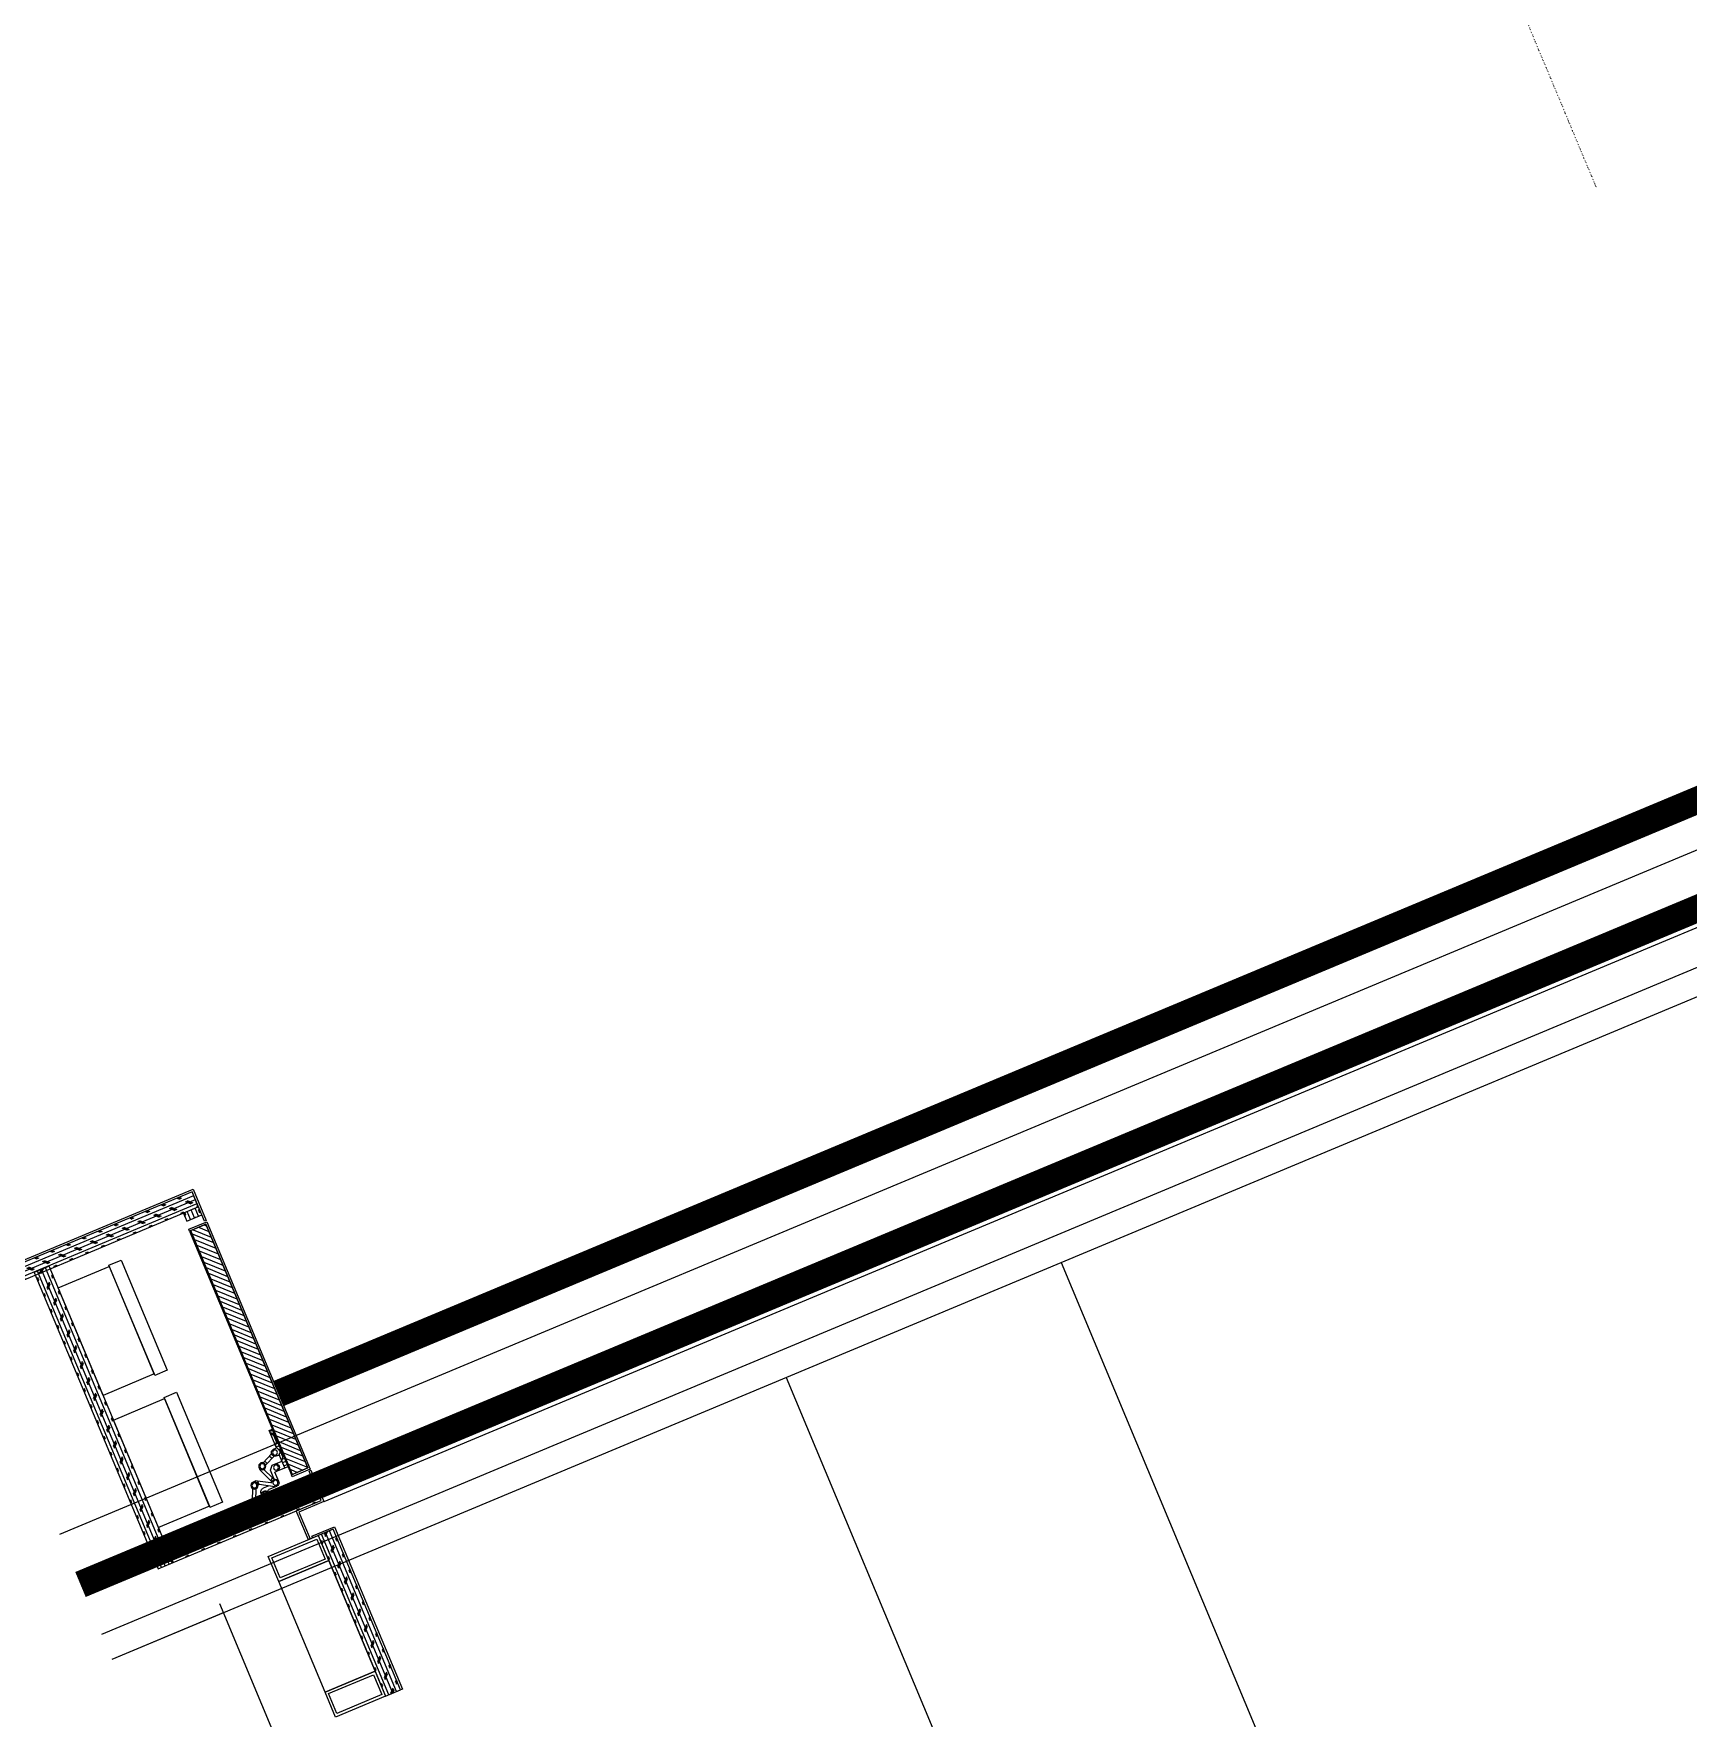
# Model space of a CAD drawing. Header units: millimetres. Extents: x 768159 to 833032, y -1374957 to -1225629.
# Drawn here: x 785820 to 787041, y -1316821 to -1315578 of the extents above; entities that cross this region are included whole.
import ezdxf
from ezdxf.xclip import XClip

# ---------------------------------------------------------------- set-up
doc = ezdxf.new("R2010")
doc.units = ezdxf.units.MM
doc.header["$LTSCALE"] = 10
doc.header["$MEASUREMENT"] = 0
doc.header["$XCLIPFRAME"] = 0
doc.linetypes.add('ACAD_ISO05W100', pattern=[33, 24, -3, 0, -3, 0, -3])
doc.linetypes.add('ACAD_ISO07W100', pattern=[3, 0, -3])
for name, color, linetype in [('AM_8', 7, 'Continuous'), ('HATCH', 8, 'Continuous'), ('I—地坪—分格', 7, 'Continuous'), ('I—平面—门', 22, 'Continuous'), ('I—平顶—分格线', 8, 'Continuous'), ('I—平顶—消防设施', 10, 'Continuous'), ('I—平顶—设备定位尺寸标注', 232, 'Continuous'), ('I—平顶—造型', 122, 'Continuous'), ('I—装饰—细线', 144, 'Continuous')]:
    doc.layers.add(name, color=color, linetype=linetype)

# ---------------------------------------------------------------- blocks, each defined once
blk = doc.blocks.new('30-1')
at = {"layer": 'I—平顶—分格线'}
for centre in [(-890, -115.6), (-860, -115.6), (-905, -145.6), (-875, -145.6), (-845, -145.6), (-815, -145.6), (-785, -145.6), (-920, -175.6), (-890, -175.6), (-860, -175.6), (-830, -175.6), (-800, -175.6), (-770, -175.6), (-740, -175.6), (-710, -175.6), (-935, -205.6), (-905, -205.6), (-875, -205.6), (-845, -205.6), (-815, -205.6), (-785, -205.6), (-755, -205.6), (-725, -205.6), (-695, -205.6), (-665, -205.6), (-635, -205.6), (-950, -235.6), (-920, -235.6), (-890, -235.6), (-860, -235.6), (-830, -235.6), (-800, -235.6), (-770, -235.6), (-740, -235.6), (-710, -235.6), (-680, -235.6), (-650, -235.6), (-620, -235.6), (-590, -235.6), (-560, -235.6), (-965, -265.6), (-935, -265.6), (-905, -265.6), (-875, -265.6), (-845, -265.6), (-815, -265.6), (-785, -265.6), (-755, -265.6), (-725, -265.6), (-695, -265.6), (-665, -265.6), (-635, -265.6), (-605, -265.6), (-575, -265.6), (-545, -265.6), (-515, -265.6), (-485, -265.6), (-980, -295.6), (-950, -295.6), (-920, -295.6), (-890, -295.6), (-860, -295.6), (-830, -295.6), (-800, -295.6), (-770, -295.6), (-740, -295.6), (-710, -295.6), (-680, -295.6), (-650, -295.6), (-620, -295.6), (-590, -295.6), (-560, -295.6), (-530, -295.6), (-500, -295.6), (-470, -295.6), (-440, -295.6), (-410, -295.6), (-995, -325.6), (-965, -325.6), (-935, -325.6), (-905, -325.6), (-875, -325.6), (-845, -325.6), (-815, -325.6), (-785, -325.6), (-755, -325.6), (-725, -325.6), (-695, -325.6), (-665, -325.6), (-635, -325.6), (-605, -325.6), (-575, -325.6), (-545, -325.6), (-515, -325.6), (-485, -325.6), (-455, -325.6), (-425, -325.6), (-395, -325.6), (-365, -325.6), (-1010, -355.6), (-980, -355.6), (-950, -355.6), (-920, -355.6), (-890, -355.6), (-860, -355.6), (-830, -355.6), (-800, -355.6), (-770, -355.6), (-740, -355.6), (-710, -355.6), (-680, -355.6), (-650, -355.6), (-620, -355.6), (-590, -355.6), (-560, -355.6), (-530, -355.6), (-500, -355.6), (-470, -355.6), (-440, -355.6), (-410, -355.6), (-380, -355.6), (-350, -355.6), (-320, -355.6), (-290, -355.6), (-1025, -385.6), (-995, -385.6), (-965, -385.6), (-935, -385.6), (-905, -385.6), (-875, -385.6), (-845, -385.6), (-815, -385.6), (-785, -385.6), (-755, -385.6), (-725, -385.6), (-695, -385.6), (-665, -385.6), (-635, -385.6), (-605, -385.6), (-575, -385.6), (-545, -385.6), (-515, -385.6), (-485, -385.6), (-455, -385.6), (-425, -385.6), (-395, -385.6), (-365, -385.6), (-335, -385.6), (-305, -385.6), (-275, -385.6), (-245, -385.6), (-215, -385.6), (-1040, -415.6), (-1010, -415.6), (-980, -415.6), (-950, -415.6), (-920, -415.6), (-890, -415.6), (-860, -415.6), (-830, -415.6), (-800, -415.6), (-770, -415.6), (-740, -415.6), (-710, -415.6), (-680, -415.6), (-650, -415.6), (-620, -415.6), (-590, -415.6), (-560, -415.6), (-530, -415.6), (-500, -415.6), (-470, -415.6), (-440, -415.6), (-410, -415.6), (-380, -415.6), (-350, -415.6), (-320, -415.6), (-290, -415.6), (-260, -415.6), (-230, -415.6), (-200, -415.6), (-170, -415.6), (-140, -415.6), (-1055, -445.6), (-1025, -445.6), (-995, -445.6), (-965, -445.6), (-935, -445.6), (-905, -445.6), (-875, -445.6), (-845, -445.6), (-815, -445.6), (-785, -445.6), (-755, -445.6), (-725, -445.6), (-695, -445.6), (-665, -445.6), (-635, -445.6), (-605, -445.6), (-575, -445.6), (-545, -445.6), (-515, -445.6), (-485, -445.6), (-455, -445.6), (-425, -445.6), (-395, -445.6), (-365, -445.6), (-335, -445.6), (-305, -445.6), (-275, -445.6), (-245, -445.6), (-215, -445.6), (-185, -445.6), (-155, -445.6), (-125, -445.6), (-95, -445.6), (-65, -445.6), (-1040, -475.6), (-1010, -475.6), (-980, -475.6), (-950, -475.6), (-920, -475.6), (-890, -475.6), (-860, -475.6), (-830, -475.6), (-800, -475.6), (-770, -475.6), (-740, -475.6), (-710, -475.6), (-680, -475.6), (-650, -475.6), (-620, -475.6), (-590, -475.6), (-560, -475.6), (-530, -475.6), (-500, -475.6), (-470, -475.6), (-440, -475.6), (-410, -475.6), (-380, -475.6), (-350, -475.6), (-320, -475.6), (-290, -475.6), (-260, -475.6), (-230, -475.6), (-200, -475.6), (-170, -475.6), (-140, -475.6), (-110, -475.6), (-80, -475.6), (-50, -475.6), (-20, -475.6), (-1055, -505.6), (-1025, -505.6), (-995, -505.6), (-965, -505.6), (-935, -505.6), (-905, -505.6), (-875, -505.6), (-845, -505.6), (-815, -505.6), (-785, -505.6), (-755, -505.6), (-725, -505.6), (-695, -505.6), (-665, -505.6), (-635, -505.6), (-605, -505.6), (-575, -505.6), (-545, -505.6), (-515, -505.6), (-485, -505.6), (-455, -505.6), (-425, -505.6), (-395, -505.6), (-365, -505.6), (-335, -505.6), (-305, -505.6), (-275, -505.6), (-245, -505.6), (-215, -505.6), (-185, -505.6), (-155, -505.6), (-125, -505.6), (-95, -505.6), (-65, -505.6), (-35, -505.6), (-1070, -535.6), (-1040, -535.6), (-1010, -535.6), (-980, -535.6), (-950, -535.6), (-920, -535.6), (-890, -535.6), (-860, -535.6), (-830, -535.6), (-800, -535.6), (-770, -535.6), (-740, -535.6), (-710, -535.6), (-680, -535.6), (-650, -535.6), (-620, -535.6), (-590, -535.6), (-560, -535.6), (-530, -535.6), (-500, -535.6), (-470, -535.6), (-440, -535.6), (-410, -535.6), (-380, -535.6), (-350, -535.6), (-320, -535.6), (-290, -535.6), (-260, -535.6), (-230, -535.6), (-200, -535.6), (-170, -535.6), (-140, -535.6), (-110, -535.6), (-80, -535.6), (-50, -535.6), (-20, -535.6), (-1085, -565.6), (-1055, -565.6), (-1025, -565.6), (-995, -565.6), (-965, -565.6), (-935, -565.6), (-905, -565.6), (-875, -565.6), (-845, -565.6), (-815, -565.6), (-785, -565.6), (-755, -565.6), (-725, -565.6), (-695, -565.6), (-665, -565.6), (-635, -565.6), (-605, -565.6), (-575, -565.6), (-545, -565.6), (-515, -565.6), (-485, -565.6), (-455, -565.6), (-425, -565.6), (-395, -565.6), (-365, -565.6), (-335, -565.6), (-305, -565.6), (-275, -565.6), (-245, -565.6), (-215, -565.6), (-185, -565.6), (-155, -565.6), (-125, -565.6), (-95, -565.6), (-65, -565.6), (-35, -565.6), (-1100, -595.6), (-1070, -595.6), (-1040, -595.6), (-1010, -595.6), (-980, -595.6), (-950, -595.6), (-920, -595.6), (-890, -595.6), (-860, -595.6), (-830, -595.6), (-800, -595.6), (-770, -595.6), (-740, -595.6), (-710, -595.6), (-680, -595.6), (-650, -595.6), (-620, -595.6), (-590, -595.6), (-560, -595.6), (-530, -595.6), (-500, -595.6), (-470, -595.6), (-440, -595.6), (-410, -595.6), (-380, -595.6), (-350, -595.6), (-320, -595.6), (-290, -595.6), (-260, -595.6), (-230, -595.6), (-200, -595.6), (-170, -595.6), (-140, -595.6), (-110, -595.6), (-80, -595.6), (-50, -595.6), (-20, -595.6), (-1115, -625.6), (-1085, -625.6), (-1055, -625.6), (-1025, -625.6), (-995, -625.6), (-965, -625.6), (-935, -625.6), (-905, -625.6), (-875, -625.6), (-845, -625.6), (-815, -625.6), (-785, -625.6), (-755, -625.6), (-725, -625.6), (-695, -625.6), (-665, -625.6), (-635, -625.6), (-605, -625.6), (-575, -625.6), (-545, -625.6), (-515, -625.6), (-485, -625.6), (-455, -625.6), (-425, -625.6), (-395, -625.6), (-365, -625.6), (-335, -625.6), (-305, -625.6), (-275, -625.6), (-245, -625.6), (-215, -625.6), (-185, -625.6), (-155, -625.6), (-125, -625.6), (-95, -625.6), (-65, -625.6), (-35, -625.6), (-1130, -655.6), (-1100, -655.6), (-1070, -655.6), (-1040, -655.6), (-1010, -655.6), (-980, -655.6), (-950, -655.6), (-920, -655.6), (-890, -655.6), (-860, -655.6), (-830, -655.6), (-800, -655.6), (-770, -655.6), (-740, -655.6), (-710, -655.6), (-680, -655.6), (-650, -655.6), (-620, -655.6), (-590, -655.6), (-560, -655.6), (-530, -655.6), (-500, -655.6), (-470, -655.6), (-440, -655.6), (-410, -655.6), (-380, -655.6), (-350, -655.6), (-320, -655.6), (-290, -655.6), (-260, -655.6), (-230, -655.6), (-200, -655.6), (-170, -655.6), (-140, -655.6), (-110, -655.6), (-80, -655.6), (-50, -655.6), (-20, -655.6), (-1145, -685.6), (-1115, -685.6), (-1085, -685.6), (-1055, -685.6), (-1025, -685.6), (-995, -685.6), (-965, -685.6), (-935, -685.6), (-905, -685.6), (-875, -685.6), (-845, -685.6), (-815, -685.6), (-785, -685.6), (-755, -685.6), (-725, -685.6), (-695, -685.6), (-665, -685.6), (-635, -685.6), (-605, -685.6), (-575, -685.6), (-545, -685.6), (-515, -685.6), (-485, -685.6), (-455, -685.6), (-425, -685.6), (-395, -685.6), (-365, -685.6), (-335, -685.6), (-305, -685.6), (-275, -685.6), (-245, -685.6), (-215, -685.6), (-185, -685.6), (-155, -685.6), (-125, -685.6), (-95, -685.6), (-65, -685.6), (-35, -685.6), (-1160, -715.6), (-1130, -715.6), (-1100, -715.6), (-1070, -715.6), (-1040, -715.6), (-1010, -715.6), (-980, -715.6), (-950, -715.6), (-920, -715.6), (-890, -715.6), (-860, -715.6), (-830, -715.6), (-800, -715.6), (-770, -715.6), (-740, -715.6), (-710, -715.6), (-680, -715.6), (-650, -715.6), (-620, -715.6), (-590, -715.6), (-560, -715.6), (-530, -715.6), (-500, -715.6), (-470, -715.6), (-440, -715.6), (-410, -715.6), (-380, -715.6), (-350, -715.6), (-320, -715.6), (-290, -715.6), (-260, -715.6), (-230, -715.6), (-200, -715.6), (-170, -715.6), (-140, -715.6), (-110, -715.6), (-80, -715.6), (-50, -715.6), (-20, -715.6), (-1175, -745.6), (-1145, -745.6), (-1115, -745.6), (-1085, -745.6), (-1055, -745.6), (-1025, -745.6), (-995, -745.6), (-965, -745.6), (-935, -745.6), (-905, -745.6), (-875, -745.6), (-845, -745.6), (-815, -745.6), (-785, -745.6), (-755, -745.6), (-725, -745.6), (-695, -745.6), (-665, -745.6), (-635, -745.6), (-605, -745.6), (-575, -745.6), (-545, -745.6), (-515, -745.6), (-485, -745.6), (-455, -745.6), (-425, -745.6), (-395, -745.6), (-365, -745.6), (-335, -745.6), (-305, -745.6), (-275, -745.6), (-245, -745.6), (-215, -745.6), (-185, -745.6), (-155, -745.6), (-125, -745.6), (-95, -745.6), (-65, -745.6), (-35, -745.6), (-1190, -775.6), (-1160, -775.6), (-1130, -775.6), (-1100, -775.6), (-1070, -775.6), (-1040, -775.6), (-1010, -775.6), (-980, -775.6), (-950, -775.6), (-920, -775.6), (-890, -775.6), (-860, -775.6), (-830, -775.6), (-800, -775.6), (-770, -775.6), (-740, -775.6), (-710, -775.6), (-680, -775.6), (-650, -775.6), (-620, -775.6), (-590, -775.6), (-560, -775.6), (-530, -775.6), (-500, -775.6), (-470, -775.6), (-440, -775.6), (-410, -775.6), (-380, -775.6), (-350, -775.6), (-320, -775.6), (-290, -775.6), (-260, -775.6), (-230, -775.6), (-200, -775.6), (-170, -775.6), (-140, -775.6), (-110, -775.6), (-80, -775.6), (-50, -775.6), (-20, -775.6), (-1205, -805.6), (-1175, -805.6), (-1145, -805.6), (-1115, -805.6), (-1085, -805.6), (-1055, -805.6), (-1025, -805.6), (-995, -805.6), (-965, -805.6), (-935, -805.6), (-905, -805.6), (-875, -805.6), (-845, -805.6), (-815, -805.6), (-785, -805.6), (-755, -805.6), (-725, -805.6), (-695, -805.6), (-665, -805.6), (-635, -805.6), (-605, -805.6), (-575, -805.6), (-545, -805.6), (-515, -805.6), (-485, -805.6), (-455, -805.6), (-425, -805.6), (-395, -805.6), (-365, -805.6), (-335, -805.6), (-305, -805.6), (-275, -805.6), (-245, -805.6), (-215, -805.6), (-185, -805.6), (-155, -805.6), (-125, -805.6), (-95, -805.6), (-65, -805.6), (-35, -805.6), (-1190, -835.6), (-1160, -835.6), (-1130, -835.6), (-1100, -835.6), (-1070, -835.6), (-1040, -835.6), (-1010, -835.6), (-980, -835.6), (-950, -835.6), (-920, -835.6), (-890, -835.6), (-860, -835.6), (-830, -835.6), (-800, -835.6), (-770, -835.6), (-740, -835.6), (-710, -835.6), (-680, -835.6), (-650, -835.6), (-620, -835.6), (-590, -835.6), (-560, -835.6), (-530, -835.6), (-500, -835.6), (-470, -835.6), (-440, -835.6), (-410, -835.6), (-380, -835.6), (-350, -835.6), (-320, -835.6), (-290, -835.6), (-260, -835.6), (-230, -835.6), (-200, -835.6), (-170, -835.6), (-140, -835.6), (-110, -835.6), (-80, -835.6), (-50, -835.6), (-20, -835.6), (-1205, -865.6), (-1175, -865.6), (-1145, -865.6), (-1115, -865.6), (-1085, -865.6), (-1055, -865.6), (-1025, -865.6), (-995, -865.6), (-965, -865.6), (-935, -865.6), (-905, -865.6), (-875, -865.6), (-845, -865.6), (-815, -865.6), (-785, -865.6), (-755, -865.6), (-725, -865.6), (-695, -865.6), (-665, -865.6), (-635, -865.6), (-605, -865.6), (-575, -865.6), (-545, -865.6), (-515, -865.6), (-485, -865.6), (-455, -865.6), (-425, -865.6), (-395, -865.6), (-365, -865.6), (-335, -865.6), (-305, -865.6), (-275, -865.6), (-245, -865.6), (-215, -865.6), (-185, -865.6), (-155, -865.6), (-125, -865.6), (-95, -865.6), (-65, -865.6), (-35, -865.6), (-1220, -895.6), (-1190, -895.6), (-1160, -895.6), (-1130, -895.6), (-1100, -895.6), (-1070, -895.6), (-1040, -895.6), (-1010, -895.6), (-980, -895.6), (-950, -895.6), (-920, -895.6), (-890, -895.6), (-860, -895.6), (-830, -895.6), (-800, -895.6), (-770, -895.6), (-740, -895.6), (-710, -895.6), (-680, -895.6), (-650, -895.6), (-620, -895.6), (-590, -895.6), (-560, -895.6), (-530, -895.6), (-500, -895.6), (-470, -895.6), (-440, -895.6), (-410, -895.6), (-380, -895.6), (-350, -895.6), (-320, -895.6), (-290, -895.6), (-260, -895.6), (-230, -895.6), (-200, -895.6), (-170, -895.6), (-140, -895.6), (-110, -895.6), (-80, -895.6), (-50, -895.6), (-20, -895.6), (-1235, -925.6), (-1205, -925.6), (-1175, -925.6), (-1145, -925.6), (-1115, -925.6), (-1085, -925.6), (-1055, -925.6), (-1025, -925.6), (-995, -925.6), (-965, -925.6), (-935, -925.6), (-905, -925.6), (-875, -925.6), (-845, -925.6), (-815, -925.6), (-785, -925.6), (-755, -925.6), (-725, -925.6), (-695, -925.6), (-665, -925.6), (-635, -925.6), (-605, -925.6), (-575, -925.6), (-545, -925.6), (-515, -925.6), (-485, -925.6), (-455, -925.6), (-425, -925.6), (-395, -925.6), (-365, -925.6), (-335, -925.6), (-305, -925.6), (-275, -925.6), (-245, -925.6), (-215, -925.6), (-185, -925.6), (-155, -925.6), (-125, -925.6), (-95, -925.6), (-65, -925.6), (-35, -925.6), (-1250, -955.6), (-1220, -955.6), (-1190, -955.6), (-1160, -955.6), (-1130, -955.6), (-1100, -955.6), (-1070, -955.6), (-1040, -955.6), (-1010, -955.6), (-980, -955.6), (-950, -955.6), (-920, -955.6), (-890, -955.6), (-860, -955.6), (-830, -955.6), (-800, -955.6), (-770, -955.6), (-740, -955.6), (-710, -955.6), (-680, -955.6), (-650, -955.6), (-620, -955.6), (-590, -955.6), (-560, -955.6), (-530, -955.6), (-500, -955.6), (-470, -955.6), (-440, -955.6), (-410, -955.6), (-380, -955.6), (-350, -955.6), (-320, -955.6), (-290, -955.6), (-260, -955.6), (-230, -955.6), (-200, -955.6), (-170, -955.6), (-140, -955.6), (-110, -955.6), (-80, -955.6), (-50, -955.6), (-20, -955.6), (-1265, -985.6), (-1235, -985.6), (-1205, -985.6), (-1175, -985.6), (-1145, -985.6), (-1115, -985.6), (-1085, -985.6), (-1055, -985.6), (-1025, -985.6), (-995, -985.6), (-965, -985.6), (-935, -985.6), (-905, -985.6), (-875, -985.6), (-845, -985.6), (-815, -985.6), (-785, -985.6), (-755, -985.6), (-725, -985.6), (-695, -985.6), (-665, -985.6), (-635, -985.6), (-605, -985.6), (-575, -985.6), (-545, -985.6), (-515, -985.6), (-485, -985.6), (-455, -985.6), (-425, -985.6), (-395, -985.6), (-365, -985.6), (-335, -985.6), (-305, -985.6), (-275, -985.6), (-245, -985.6), (-215, -985.6), (-185, -985.6), (-155, -985.6), (-125, -985.6), (-95, -985.6), (-65, -985.6), (-35, -985.6), (-1280, -1015.6), (-1250, -1015.6), (-1220, -1015.6), (-1190, -1015.6), (-1160, -1015.6), (-1130, -1015.6), (-1100, -1015.6), (-1070, -1015.6), (-1040, -1015.6), (-1010, -1015.6), (-980, -1015.6), (-950, -1015.6), (-920, -1015.6), (-890, -1015.6), (-860, -1015.6), (-830, -1015.6), (-800, -1015.6), (-770, -1015.6), (-740, -1015.6), (-710, -1015.6), (-680, -1015.6), (-650, -1015.6), (-620, -1015.6), (-590, -1015.6), (-560, -1015.6), (-530, -1015.6), (-500, -1015.6), (-470, -1015.6), (-440, -1015.6), (-410, -1015.6), (-380, -1015.6), (-350, -1015.6), (-320, -1015.6), (-290, -1015.6), (-260, -1015.6), (-230, -1015.6), (-200, -1015.6), (-170, -1015.6), (-140, -1015.6), (-110, -1015.6), (-80, -1015.6), (-50, -1015.6), (-20, -1015.6), (-1295, -1045.6), (-1265, -1045.6), (-1235, -1045.6), (-1205, -1045.6), (-1175, -1045.6), (-1145, -1045.6), (-1115, -1045.6), (-1085, -1045.6), (-1055, -1045.6), (-1025, -1045.6), (-995, -1045.6), (-965, -1045.6), (-935, -1045.6), (-905, -1045.6), (-875, -1045.6), (-845, -1045.6), (-815, -1045.6), (-785, -1045.6), (-755, -1045.6), (-725, -1045.6), (-695, -1045.6), (-665, -1045.6), (-635, -1045.6), (-605, -1045.6), (-575, -1045.6), (-545, -1045.6), (-515, -1045.6), (-485, -1045.6), (-455, -1045.6), (-425, -1045.6), (-395, -1045.6), (-365, -1045.6), (-335, -1045.6), (-305, -1045.6), (-275, -1045.6), (-245, -1045.6), (-215, -1045.6), (-185, -1045.6), (-155, -1045.6), (-125, -1045.6), (-95, -1045.6), (-65, -1045.6), (-35, -1045.6), (-1310, -1075.6), (-1280, -1075.6), (-1250, -1075.6), (-1220, -1075.6), (-1190, -1075.6), (-1160, -1075.6), (-1130, -1075.6), (-1100, -1075.6), (-1070, -1075.6), (-1040, -1075.6), (-1010, -1075.6), (-980, -1075.6), (-950, -1075.6), (-920, -1075.6), (-890, -1075.6), (-860, -1075.6), (-830, -1075.6), (-800, -1075.6), (-770, -1075.6), (-740, -1075.6), (-710, -1075.6), (-680, -1075.6), (-650, -1075.6), (-620, -1075.6), (-590, -1075.6), (-560, -1075.6), (-530, -1075.6), (-500, -1075.6), (-470, -1075.6), (-440, -1075.6), (-410, -1075.6), (-380, -1075.6), (-350, -1075.6), (-320, -1075.6), (-290, -1075.6), (-260, -1075.6), (-230, -1075.6), (-200, -1075.6), (-170, -1075.6), (-140, -1075.6), (-110, -1075.6), (-80, -1075.6), (-50, -1075.6), (-20, -1075.6), (-1325, -1105.6), (-1295, -1105.6), (-1265, -1105.6), (-1235, -1105.6), (-1205, -1105.6), (-1175, -1105.6), (-1145, -1105.6), (-1115, -1105.6), (-1085, -1105.6), (-1055, -1105.6), (-1025, -1105.6), (-995, -1105.6), (-965, -1105.6), (-935, -1105.6), (-905, -1105.6), (-875, -1105.6), (-845, -1105.6), (-815, -1105.6), (-785, -1105.6), (-755, -1105.6), (-725, -1105.6), (-695, -1105.6), (-665, -1105.6), (-635, -1105.6), (-605, -1105.6), (-575, -1105.6), (-545, -1105.6), (-515, -1105.6), (-485, -1105.6), (-455, -1105.6), (-425, -1105.6), (-395, -1105.6), (-365, -1105.6), (-335, -1105.6), (-305, -1105.6), (-275, -1105.6), (-245, -1105.6), (-215, -1105.6), (-185, -1105.6), (-155, -1105.6), (-125, -1105.6), (-95, -1105.6), (-65, -1105.6), (-35, -1105.6), (-1340, -1135.6), (-1310, -1135.6), (-1280, -1135.6), (-1250, -1135.6), (-1220, -1135.6), (-1190, -1135.6), (-1160, -1135.6), (-1130, -1135.6), (-1100, -1135.6), (-1070, -1135.6), (-1040, -1135.6), (-1010, -1135.6), (-980, -1135.6), (-950, -1135.6), (-920, -1135.6), (-890, -1135.6), (-860, -1135.6), (-830, -1135.6), (-800, -1135.6), (-770, -1135.6), (-740, -1135.6), (-710, -1135.6), (-680, -1135.6), (-650, -1135.6), (-620, -1135.6), (-590, -1135.6), (-560, -1135.6), (-530, -1135.6), (-500, -1135.6), (-470, -1135.6), (-440, -1135.6), (-410, -1135.6), (-380, -1135.6), (-350, -1135.6), (-320, -1135.6), (-290, -1135.6), (-260, -1135.6), (-230, -1135.6), (-200, -1135.6), (-170, -1135.6), (-140, -1135.6), (-110, -1135.6), (-80, -1135.6), (-50, -1135.6), (-20, -1135.6), (-1355, -1165.6), (-1325, -1165.6), (-1295, -1165.6), (-1265, -1165.6), (-1235, -1165.6), (-1205, -1165.6), (-1175, -1165.6), (-1145, -1165.6), (-1115, -1165.6), (-1085, -1165.6), (-1055, -1165.6), (-1025, -1165.6), (-995, -1165.6), (-965, -1165.6), (-935, -1165.6), (-905, -1165.6), (-875, -1165.6), (-845, -1165.6), (-815, -1165.6), (-785, -1165.6), (-755, -1165.6), (-725, -1165.6), (-695, -1165.6), (-665, -1165.6), (-635, -1165.6), (-605, -1165.6), (-575, -1165.6), (-545, -1165.6), (-515, -1165.6), (-485, -1165.6), (-455, -1165.6), (-425, -1165.6), (-395, -1165.6), (-365, -1165.6), (-335, -1165.6), (-305, -1165.6), (-275, -1165.6), (-245, -1165.6), (-215, -1165.6), (-185, -1165.6), (-155, -1165.6), (-125, -1165.6), (-95, -1165.6), (-65, -1165.6), (-35, -1165.6), (-1340, -1195.6), (-1310, -1195.6), (-1280, -1195.6), (-1250, -1195.6), (-1220, -1195.6), (-1190, -1195.6), (-1160, -1195.6), (-1130, -1195.6), (-1100, -1195.6), (-1070, -1195.6), (-1040, -1195.6), (-1010, -1195.6), (-980, -1195.6), (-950, -1195.6), (-920, -1195.6), (-890, -1195.6), (-860, -1195.6), (-830, -1195.6), (-800, -1195.6), (-770, -1195.6), (-740, -1195.6), (-710, -1195.6), (-680, -1195.6), (-650, -1195.6), (-620, -1195.6), (-590, -1195.6), (-560, -1195.6), (-530, -1195.6), (-500, -1195.6), (-470, -1195.6), (-440, -1195.6), (-410, -1195.6), (-380, -1195.6), (-350, -1195.6), (-320, -1195.6), (-290, -1195.6), (-260, -1195.6), (-230, -1195.6), (-200, -1195.6), (-170, -1195.6), (-140, -1195.6), (-110, -1195.6), (-80, -1195.6), (-50, -1195.6), (-1355, -1225.6), (-1325, -1225.6), (-1295, -1225.6), (-1265, -1225.6), (-1235, -1225.6), (-1205, -1225.6), (-1175, -1225.6), (-1145, -1225.6), (-1115, -1225.6), (-1085, -1225.6), (-1055, -1225.6), (-1025, -1225.6), (-995, -1225.6), (-965, -1225.6), (-935, -1225.6), (-905, -1225.6), (-875, -1225.6), (-845, -1225.6), (-815, -1225.6), (-785, -1225.6), (-755, -1225.6), (-725, -1225.6), (-695, -1225.6), (-665, -1225.6), (-635, -1225.6), (-605, -1225.6), (-575, -1225.6), (-545, -1225.6), (-515, -1225.6), (-485, -1225.6), (-455, -1225.6), (-425, -1225.6), (-395, -1225.6), (-365, -1225.6), (-335, -1225.6), (-305, -1225.6), (-275, -1225.6), (-245, -1225.6), (-215, -1225.6), (-185, -1225.6), (-155, -1225.6), (-125, -1225.6), (-95, -1225.6), (-65, -1225.6), (-1340, -1255.6), (-1310, -1255.6), (-1280, -1255.6), (-1250, -1255.6), (-1220, -1255.6), (-1190, -1255.6), (-1160, -1255.6), (-1130, -1255.6), (-1100, -1255.6), (-1070, -1255.6), (-1040, -1255.6), (-1010, -1255.6), (-980, -1255.6), (-950, -1255.6), (-920, -1255.6), (-890, -1255.6), (-860, -1255.6), (-830, -1255.6), (-800, -1255.6), (-770, -1255.6), (-740, -1255.6), (-710, -1255.6), (-680, -1255.6), (-650, -1255.6), (-620, -1255.6), (-590, -1255.6), (-560, -1255.6), (-530, -1255.6), (-500, -1255.6), (-470, -1255.6), (-440, -1255.6), (-410, -1255.6), (-380, -1255.6), (-350, -1255.6), (-320, -1255.6), (-290, -1255.6), (-260, -1255.6), (-230, -1255.6), (-200, -1255.6), (-170, -1255.6), (-140, -1255.6), (-110, -1255.6), (-80, -1255.6), (-1265, -1285.6), (-1235, -1285.6), (-1205, -1285.6), (-1175, -1285.6), (-1145, -1285.6), (-1115, -1285.6), (-1085, -1285.6), (-1055, -1285.6), (-1025, -1285.6), (-995, -1285.6), (-965, -1285.6), (-935, -1285.6), (-905, -1285.6), (-875, -1285.6), (-845, -1285.6), (-815, -1285.6), (-785, -1285.6), (-755, -1285.6), (-725, -1285.6), (-695, -1285.6), (-665, -1285.6), (-635, -1285.6), (-605, -1285.6), (-575, -1285.6), (-545, -1285.6), (-515, -1285.6), (-485, -1285.6), (-455, -1285.6), (-425, -1285.6), (-395, -1285.6), (-365, -1285.6), (-335, -1285.6), (-305, -1285.6), (-275, -1285.6), (-245, -1285.6), (-215, -1285.6), (-185, -1285.6), (-155, -1285.6), (-125, -1285.6), (-95, -1285.6), (-1190, -1315.6), (-1160, -1315.6), (-1130, -1315.6), (-1100, -1315.6), (-1070, -1315.6), (-1040, -1315.6), (-1010, -1315.6), (-980, -1315.6), (-950, -1315.6), (-920, -1315.6), (-890, -1315.6), (-860, -1315.6), (-830, -1315.6), (-800, -1315.6), (-770, -1315.6), (-740, -1315.6), (-710, -1315.6), (-680, -1315.6), (-650, -1315.6), (-620, -1315.6), (-590, -1315.6), (-560, -1315.6), (-530, -1315.6), (-500, -1315.6), (-470, -1315.6), (-440, -1315.6), (-410, -1315.6), (-380, -1315.6), (-350, -1315.6), (-320, -1315.6), (-290, -1315.6), (-260, -1315.6), (-230, -1315.6), (-200, -1315.6), (-170, -1315.6), (-140, -1315.6), (-110, -1315.6), (-1115, -1345.6), (-1085, -1345.6), (-1055, -1345.6), (-1025, -1345.6), (-995, -1345.6), (-965, -1345.6), (-935, -1345.6), (-905, -1345.6), (-875, -1345.6), (-845, -1345.6), (-815, -1345.6), (-785, -1345.6), (-755, -1345.6), (-725, -1345.6), (-695, -1345.6), (-665, -1345.6), (-635, -1345.6), (-605, -1345.6), (-575, -1345.6), (-545, -1345.6), (-515, -1345.6), (-485, -1345.6), (-455, -1345.6), (-425, -1345.6), (-395, -1345.6), (-365, -1345.6), (-335, -1345.6), (-305, -1345.6), (-275, -1345.6), (-245, -1345.6), (-215, -1345.6), (-185, -1345.6), (-155, -1345.6), (-125, -1345.6), (-1040, -1375.6), (-1010, -1375.6), (-980, -1375.6), (-950, -1375.6), (-920, -1375.6), (-890, -1375.6), (-860, -1375.6), (-830, -1375.6), (-800, -1375.6), (-770, -1375.6), (-740, -1375.6), (-710, -1375.6), (-680, -1375.6), (-650, -1375.6), (-620, -1375.6), (-590, -1375.6), (-560, -1375.6), (-530, -1375.6), (-500, -1375.6), (-470, -1375.6), (-440, -1375.6), (-410, -1375.6), (-380, -1375.6), (-350, -1375.6), (-320, -1375.6), (-290, -1375.6), (-260, -1375.6), (-230, -1375.6), (-200, -1375.6), (-170, -1375.6), (-140, -1375.6), (-965, -1405.6), (-935, -1405.6), (-905, -1405.6), (-875, -1405.6), (-845, -1405.6), (-815, -1405.6), (-785, -1405.6), (-755, -1405.6), (-725, -1405.6), (-695, -1405.6), (-665, -1405.6), (-635, -1405.6), (-605, -1405.6), (-575, -1405.6), (-545, -1405.6), (-515, -1405.6), (-485, -1405.6), (-455, -1405.6), (-425, -1405.6), (-395, -1405.6), (-365, -1405.6), (-335, -1405.6), (-305, -1405.6), (-275, -1405.6), (-245, -1405.6), (-215, -1405.6), (-185, -1405.6), (-155, -1405.6), (-890, -1435.6), (-860, -1435.6), (-830, -1435.6), (-800, -1435.6), (-770, -1435.6), (-740, -1435.6), (-710, -1435.6), (-680, -1435.6), (-650, -1435.6), (-620, -1435.6), (-590, -1435.6), (-560, -1435.6), (-530, -1435.6), (-500, -1435.6), (-470, -1435.6), (-440, -1435.6), (-410, -1435.6), (-380, -1435.6), (-350, -1435.6), (-320, -1435.6), (-290, -1435.6), (-260, -1435.6), (-230, -1435.6), (-200, -1435.6), (-170, -1435.6), (-845, -1465.6), (-815, -1465.6), (-785, -1465.6), (-755, -1465.6), (-725, -1465.6), (-695, -1465.6), (-665, -1465.6), (-635, -1465.6), (-605, -1465.6), (-575, -1465.6), (-545, -1465.6), (-515, -1465.6), (-485, -1465.6), (-455, -1465.6), (-425, -1465.6), (-395, -1465.6), (-365, -1465.6), (-335, -1465.6), (-305, -1465.6), (-275, -1465.6), (-245, -1465.6), (-215, -1465.6), (-185, -1465.6), (-155, -1465.6), (-770, -1495.6), (-740, -1495.6), (-710, -1495.6), (-680, -1495.6), (-650, -1495.6), (-620, -1495.6), (-590, -1495.6), (-560, -1495.6), (-530, -1495.6), (-500, -1495.6), (-470, -1495.6), (-440, -1495.6), (-410, -1495.6), (-380, -1495.6), (-350, -1495.6), (-320, -1495.6), (-290, -1495.6), (-260, -1495.6), (-230, -1495.6), (-200, -1495.6), (-170, -1495.6), (-695, -1525.6), (-665, -1525.6), (-635, -1525.6), (-605, -1525.6), (-575, -1525.6), (-545, -1525.6), (-515, -1525.6), (-485, -1525.6), (-455, -1525.6), (-425, -1525.6), (-395, -1525.6), (-365, -1525.6), (-335, -1525.6), (-305, -1525.6), (-275, -1525.6), (-245, -1525.6), (-215, -1525.6), (-185, -1525.6), (-620, -1555.6), (-590, -1555.6), (-560, -1555.6), (-530, -1555.6), (-500, -1555.6), (-470, -1555.6), (-440, -1555.6), (-410, -1555.6), (-380, -1555.6), (-350, -1555.6), (-320, -1555.6), (-290, -1555.6), (-260, -1555.6), (-230, -1555.6), (-200, -1555.6), (-545, -1585.6), (-515, -1585.6), (-485, -1585.6), (-455, -1585.6), (-425, -1585.6), (-395, -1585.6), (-365, -1585.6), (-335, -1585.6), (-305, -1585.6), (-275, -1585.6), (-245, -1585.6), (-215, -1585.6), (-470, -1615.6), (-440, -1615.6), (-410, -1615.6), (-380, -1615.6), (-350, -1615.6), (-320, -1615.6), (-290, -1615.6), (-260, -1615.6), (-230, -1615.6), (-395, -1645.6), (-365, -1645.6), (-335, -1645.6), (-305, -1645.6), (-275, -1645.6), (-245, -1645.6), (-320, -1675.6), (-290, -1675.6), (-260, -1675.6)]:
    blk.add_circle(centre, 3, dxfattribs=at)
blk = doc.blocks.new('rfrftg')
at = {"color": 8}
for p, q in [((37050.7, 12056.6), (37048.2, 12056.6)), ((37048.2, 12026.6), (37048.2, 12056.6)), ((37050.7, 12055.8), (37048.2, 12055.8)), ((37049.9, 12053.3), (37048.2, 12053.3)), ((37049.1, 12052.1), (37048.2, 12052.1)), ((37050.7, 12055), (37048.9, 12053.2)), ((37050.7, 12054.6), (37049.1, 12052.1)), ((37049.1, 12052.1), (37049.1, 12047.1)), ((37050.7, 12043.1), (37050.7, 12056.6)), ((37049.1, 12047.1), (37048.2, 12047.1)), ((37049.9, 12045.8), (37048.2, 12045.8)), ((37050.7, 12043.3), (37048.2, 12043.3)), ((37048.9, 12043.2), (37048.2, 12042.5)), ((37049.6, 12040.8), (37048.2, 12040.8)), ((37049.1, 12040), (37048.2, 12040)), ((37049.1, 12047.1), (37050.7, 12044.6)), ((37049.8, 12041.1), (37049.1, 12040)), ((37049.1, 12040), (37049.1, 12035)), ((37053.1, 12042.5), (37051.3, 12042.5)), ((37053.1, 12037.1), (37051.3, 12037.1)), ((37062.9, 12034), (37054.7, 12037.7)), ((37064, 12036.3), (37055.7, 12040)), ((37057.7, 12039), (37056.6, 12036.8)), ((37062.5, 12037), (37061.5, 12034.7)), ((37049.1, 12035), (37048.2, 12035)), ((37050.2, 12033.3), (37048.2, 12033.3)), ((37050.7, 12030.8), (37048.2, 12030.8)), ((37050.7, 12028.3), (37048.2, 12028.3)), ((37056.7, 12026.6), (37048.2, 12026.6)), ((37049.1, 12035), (37050.7, 12032.5)), ((37050.7, 12026.6), (37050.7, 12036.6)), ((37056.7, 12032), (37050.7, 12032)), ((37058.7, 12032), (37056.7, 12032)), ((37058.7, 12026.5), (37056.7, 12026.6)), ((37061.2, 12029), (37058.7, 12032)), ((37058.7, 12019.1), (37058.7, 12026.5)), ((37061.2, 12022.4), (37061.2, 12029)), ((37061.9, 12023.2), (37065.4, 12031.5)), ((37064, 12021.8), (37068.2, 12032.1)), ((37064.5, 12020.3), (37073.2, 12025.4)), ((37068.2, 12032.1), (37068.2, 12034.1)), ((37073.2, 12025.4), (37073, 12022.5)), ((37073.2, 12025.4), (37074.1, 12026)), ((37074.1, 12026), (37076.4, 12026)), ((37061.9, 12023.2), (37061.4, 12022)), ((37067.6, 12016.5), (37061.4, 12016.5)), ((37064, 12021.8), (37061.9, 12023.2)), ((37063, 12016.5), (37073, 12022.5)), ((37064, 12021.8), (37063.6, 12020.7)), ((37070.9, 12019), (37067.1, 12019)), ((37068.9, 12015.1), (37068.9, 12006)), ((37073, 12022.5), (37073.8, 12022.9)), ((37074.2, 12015.6), (37074.2, 12008.5)), ((37079.9, 12012.4), (37076.1, 12020.7)), ((37082.2, 12013.5), (37078.5, 12021.7)), ((37078.5, 12008.5), (37068.9, 12008.5)), ((37098.9, 12006), (37068.9, 12006)), ((37069.8, 12008.5), (37069.8, 12006)), ((37072.3, 12008.5), (37072.3, 12006)), ((37077.2, 12006.8), (37074.7, 12008.5)), ((37074.8, 12008.5), (37074.8, 12006)), ((37077.2, 12006.8), (37077.2, 12006)), ((37082.2, 12006.8), (37077.2, 12006.8)), ((37079.4, 12010.8), (37079.4, 12008.3)), ((37083.4, 12007.6), (37082.2, 12006.8)), ((37082.2, 12006.8), (37082.2, 12006)), ((37082.3, 12006.8), (37082.3, 12006)), ((37084.7, 12010.8), (37084.7, 12008.3)), ((37084.8, 12008.3), (37084.8, 12006)), ((37085.6, 12008.5), (37087.4, 12006.7)), ((37098.9, 12008.5), (37085.7, 12008.5)), ((37089.3, 12006.8), (37086.8, 12008.5)), ((37087.3, 12008.2), (37087.3, 12006)), ((37089.3, 12006.8), (37089.3, 12006)), ((37094.3, 12006.8), (37089.3, 12006.8)), ((37096.8, 12008.5), (37094.3, 12006.8)), ((37094.3, 12006.8), (37094.3, 12006)), ((37094.8, 12007.1), (37094.8, 12006)), ((37097.3, 12008.5), (37097.3, 12006)), ((37097.4, 12006.7), (37098.1, 12006)), ((37098.9, 12008.5), (37098.9, 12006))]:
    blk.add_line(p, q, dxfattribs=at)
for centre, radius in [((37053.1, 12039.8), 1.83), ((37065.6, 12034.1), 2.67), ((37056.7, 12029.3), 1.83), ((37065.6, 12034.1), 1.83), ((37076.4, 12023.3), 2.67), ((37076.4, 12023.3), 1.83), ((37061.4, 12019.1), 1.83), ((37061.4, 12019.1), 1.83), ((37071.6, 12014.1), 1.83), ((37082.1, 12010.8), 2.67), ((37082.1, 12010.8), 1.83)]:
    blk.add_circle(centre, radius, dxfattribs=at)
for centre, radius, start, end in [((37053.1, 12039.8), 3.5, 144.1752, 215.8248), ((37048.1, 12043.4), 2.67, 324.1752, 0), ((37048.1, 12036.2), 2.67, 0, 35.8248), ((37051.3, 12043.1), 0.583, 180, 270), ((37051.3, 12036.6), 0.583, 90, 180), ((37053.1, 12039.8), 2.67, 270, 90), ((37056.7, 12029.3), 2.67, 90, 270), ((37061.4, 12019.1), 2.67, 30.872, 270), ((37061.8, 12022.4), 0.583, 180, 262.6341), ((37064.2, 12020.8), 0.583, 210.872, 300.872), ((37067.6, 12015.1), 1.33, 360, 90), ((37071.6, 12014.1), 2.67, 360, 180), ((37070.9, 12015.6), 3.33, 360, 90), ((37078.5, 12005.8), 2.67, 54.1752, 90), ((37082.1, 12010.8), 3.5, 234.1752, 305.8248), ((37085.7, 12005.8), 2.67, 90, 125.8248)]:
    blk.add_arc(centre, radius, start, end, dxfattribs=at)

msp = doc.modelspace()

# ---------------------------------------------------------------- hatches: boundary and pattern name
at = {"layer": 'AM_8', "extrusion": (0.000109945, 4.5974e-05, 1)}
h = msp.add_hatch(dxfattribs=at)
h.set_pattern_fill('CORK', color=8, angle=-157.3056)
h.set_pattern_definition([(202.6943953, (842083.2247, -1453468.613), (1.224965156, -2.929178275), []), (337.694395, (842081.148, -1453467.761), (3.4084277, 8.30829045), [4.49013, -4.49013]), (337.694395, (842080.415, -1453468.067), (3.4084277, 8.30829045), [4.49013, -4.49013]), (337.694395, (842079.683, -1453468.3735), (3.4084277, 8.30829045), [4.49013, -4.49013])])
h.paths.add_polyline_path([(785733.2, -1316517.8), (785737.8, -1316528.9), (785941.2, -1316443.8), (785936.6, -1316432.7)])
at = {"layer": 'AM_8', "extrusion": (-4.5974e-05, 0.000109945, 1)}
h = msp.add_hatch(dxfattribs=at)
h.set_pattern_fill('CORK', color=8, angle=-67.3056)
h.set_pattern_definition([(292.6943956, (923031.0504, -1260457.2394), (2.92917827, 1.22496517), []), (67.6943956, (923030.198, -1260459.3165), (-8.30829047, 3.40842767), [4.49013, -4.49013]), (67.6943956, (923030.5045, -1260460.049), (-8.30829047, 3.40842767), [4.49013, -4.49013]), (67.6943956, (923030.811, -1260460.781), (-8.30829047, 3.40842767), [4.49013, -4.49013])])
h.paths.add_polyline_path([(785932.7, -1316454.4), (785943.7, -1316449.8), (785941.2, -1316443.8), (785930.1, -1316448.4)])
at = {"layer": 'AM_8', "extrusion": (0.000109945, 4.5974e-05, 1)}
h = msp.add_hatch(dxfattribs=at)
h.set_pattern_fill('CORK', color=8, angle=-247.3056)
h.set_pattern_definition([(112.6943953, (648812.0923, -1372674.6007), (-2.929178275, -1.224965156), []), (247.694395, (648812.944, -1372672.524), (8.30829045, -3.4084277), [4.49013, -4.49013]), (247.694395, (648812.638, -1372671.791), (8.30829045, -3.4084277), [4.49013, -4.49013]), (247.694395, (648812.332, -1372671.059), (8.30829045, -3.4084277), [4.49013, -4.49013])])
h.paths.add_polyline_path([(785831.1, -1316487.7), (785820.1, -1316492.4), (785911.5, -1316711), (785922.6, -1316706.4)])
at = {"layer": 'AM_8', "extrusion": (-4.5974e-05, 0.000109945, 1)}
h = msp.add_hatch(dxfattribs=at)
h.set_pattern_fill('CORK', color=8, angle=-67.3056)
h.set_pattern_definition([(292.6943956, (923112.652, -1260652.369), (2.92917827, 1.22496517), []), (67.6943956, (923111.8, -1260654.446), (-8.30829047, 3.40842767), [4.49013, -4.49013]), (67.6943956, (923112.106, -1260655.178), (-8.30829047, 3.40842767), [4.49013, -4.49013]), (67.6943956, (923112.412, -1260655.911), (-8.30829047, 3.40842767), [4.49013, -4.49013])])
h.paths.add_polyline_path([(786016.2, -1316654.1), (786027.3, -1316649.5), (786024.8, -1316643.5), (786013.7, -1316648.1)])
at = {"layer": 'AM_8', "extrusion": (0.000109945, 4.5974e-05, 1)}
h = msp.add_hatch(dxfattribs=at)
h.set_pattern_fill('CORK', color=8, angle=-157.3056)
h.set_pattern_definition([(202.6943953, (842004.8172, -1453756.1518), (1.224965156, -2.929178275), []), (337.694395, (842002.74, -1453755.3), (3.4084277, 8.30829045), [4.49013, -4.49013]), (337.694395, (842002.008, -1453755.606), (3.4084277, 8.30829045), [4.49013, -4.49013]), (337.694395, (842001.2755, -1453755.912), (3.4084277, 8.30829045), [4.49013, -4.49013])])
h.paths.add_polyline_path([(785918, -1316695.3), (785922.6, -1316706.3), (786031.9, -1316660.6), (786027.3, -1316649.5)])
h = msp.add_hatch(dxfattribs=at)
h.set_pattern_fill('CORK', color=8, angle=-247.3056)
h.set_pattern_definition([(112.6943953, (649021.7672, -1372868.7436), (-2.929178275, -1.224965156), []), (247.694395, (649022.619, -1372866.6665), (8.30829045, -3.4084277), [4.49013, -4.49013]), (247.694395, (649022.313, -1372865.934), (8.30829045, -3.4084277), [4.49013, -4.49013]), (247.694395, (649022.007, -1372865.202), (8.30829045, -3.4084277), [4.49013, -4.49013])])
h.paths.add_polyline_path([(786040.8, -1316681.8), (786029.7, -1316686.5), (786079.3, -1316805), (786090.4, -1316800.4)])
at = {"layer": 'I—地坪—分格', "ltscale": 50}
h = msp.add_hatch(dxfattribs=at)
h.set_pattern_fill('ANSI31', color=250, angle=16.9168)
h.set_pattern_definition([(337.69423615, (1429775.731, -1436245.548), (1.205068812, 2.937419643), [])])
h.paths.add_polyline_path([(785935.6, -1316461.4), (785946.6, -1316456.7), (786021.9, -1316636.6), (786010.8, -1316641.3)])

# ---------------------------------------------------------------- linework, layer by layer
at = {"color": 4, "extrusion": (0.000109945, 4.5974e-05, 1)}
for points, elevation in [([(785945.7, -1316454.4), (785936.6, -1316432.7), (785744.2, -1316513.2), (785743.7, -1316511.8), (785937.4, -1316430.8), (785947.1, -1316453.8)], -243.7), ([(786024.3, -1316638.3), (786033.9, -1316661.4), (786015.4, -1316669.1), (786023.7, -1316689), (786022.4, -1316689.6), (786013.5, -1316668.3), (786031.9, -1316660.6), (786022.9, -1316638.9)], -60.9), ([(786090.4, -1316800.4), (786040.8, -1316681.8), (786025.6, -1316688.2), (786025, -1316686.8), (786041.6, -1316679.9), (786091.8, -1316799.8)], -243.7)]:
    msp.add_lwpolyline(points, dxfattribs=dict(at, elevation=elevation))
at = {"color": 4, "elevation": -135}
msp.add_lwpolyline([(785946.6, -1316456.7), (785934.6, -1316461.8), (785934.1, -1316460.4), (785947.4, -1316454.8), (786023.8, -1316637.4), (786010.4, -1316643), (786009.9, -1316641.7), (786021.9, -1316636.6)], close=True, dxfattribs=at)
at = {"color": 4}
for points, elevation in [([(785947, -1316453.9), (785945.7, -1316454.4)], -269.6), ([(786024.2, -1316638.4), (786022.9, -1316638.9)], -110.6), ([(786091.8, -1316799.8), (786090.4, -1316800.4)], 0.3)]:
    msp.add_lwpolyline(points, dxfattribs=dict(at, elevation=elevation))
at = {"layer": 'AM_8', "color": 8}
for points, elevation in [([(785935.6, -1316461.4), (785946.6, -1316456.7), (786021.9, -1316636.6), (786010.8, -1316641.3)], -135), ([(786010.8, -1316641.3), (785935.6, -1316461.4), (785934.7, -1316461.7), (786009.9, -1316641.6)], -247.8)]:
    msp.add_lwpolyline(points, close=True, dxfattribs=dict(at, elevation=elevation))
at = {"layer": 'AM_8', "color": 8, "extrusion": (0.000109945, 4.5974e-05, 1), "elevation": -109.1}
for points in [[(785884.3, -1316483.1), (785918.3, -1316564.3), (785909.1, -1316568.2), (785875.1, -1316487)], [(785875.5, -1316487.9), (785908.7, -1316567.2), (785871, -1316583), (785837.8, -1316503.7)], [(785925.1, -1316580.7), (785959.1, -1316661.8), (785949.8, -1316665.7), (785915.9, -1316584.5)], [(785916.3, -1316585.4), (785949.5, -1316664.8), (785911.8, -1316680.5), (785878.6, -1316601.2)]]:
    msp.add_lwpolyline(points, close=True, dxfattribs=at)
at = {"layer": 'HATCH', "color": 3, "extrusion": (0.000109945, 4.5974e-05, 1)}
for points, elevation in [([(785941.2, -1316443.8), (785936.6, -1316432.7), (785733.2, -1316517.8), (785737.8, -1316528.9)], -243.7), ([(785911.5, -1316711), (785922.6, -1316706.3), (785831.1, -1316487.7), (785820.1, -1316492.4)], -109.1), ([(786031.9, -1316660.6), (786027.3, -1316649.5), (785918, -1316695.3), (785922.6, -1316706.3)], -243.7), ([(786079.3, -1316805), (786090.4, -1316800.4), (786040.8, -1316681.8), (786029.7, -1316686.5)], -243.7)]:
    msp.add_lwpolyline(points, close=True, dxfattribs=dict(at, elevation=elevation))
at = {"layer": 'HATCH', "color": 3, "extrusion": (-4.5974e-05, 0.000109945, 1), "elevation": -450.5}
for points in [[(785941.3, -1316443.7), (785930.2, -1316448.4), (785932.7, -1316454.4), (785943.7, -1316449.8)], [(786024.8, -1316643.5), (786013.7, -1316648.1), (786016.2, -1316654.1), (786027.3, -1316649.5)]]:
    msp.add_lwpolyline(points, close=True, dxfattribs=at)
at = {"layer": 'I—平顶—分格线', "extrusion": (0.000109945, 4.5974e-05, 1), "elevation": 26.2}
for points in [[(786685.3, -1318478.3), (791824, -1316329.3)], [(786577.9, -1316485), (790346.5, -1325496.6)], [(786374.9, -1316569.9), (790143.5, -1325581.5)]]:
    msp.add_lwpolyline(points, dxfattribs=at)
at = {"layer": 'I—平顶—消防设施', "linetype": 'ACAD_ISO05W100', "ltscale": 0.05, "const_width": 20, "elevation": 0}
msp.add_lwpolyline([(791261.1, -1314462), (785854.2, -1316722.6)], dxfattribs=at)
at = {"layer": 'I—平顶—消防设施', "linetype": 'ACAD_ISO05W100', "extrusion": (0.000109945, 4.5974e-05, 1), "const_width": 20, "elevation": 26.2}
msp.add_lwpolyline([(791056.1, -1314467.2), (786000.5, -1316581.6)], dxfattribs=at)
at = {"layer": 'I—平顶—设备定位尺寸标注', "color": 8, "linetype": 'ACAD_ISO07W100', "ltscale": 0.02}
msp.add_lwpolyline([(778884, -1296344.1), (786972.8, -1315691.3)], dxfattribs=at)
at = {"layer": 'I—平顶—造型', "extrusion": (0.000109945, 4.5974e-05, 1)}
msp.add_line((789712.9, -1325718.2, -51.6), (785957, -1316736.9, -51.6), dxfattribs=at)
at = {"layer": 'I—平顶—造型', "elevation": 0}
msp.add_lwpolyline([(791245.2, -1314425.3), (785838.7, -1316685.7)], dxfattribs=at)
at = {"layer": 'I—平顶—造型'}
for points in [[(791276.1, -1314499.1), (785869.6, -1316759.5)], [(791283.8, -1314517.6), (785877.3, -1316778)], [(785959.5, -1316743.6), (785877.3, -1316778)]]:
    msp.add_lwpolyline(points, dxfattribs=at)
at = {"layer": 'I—平顶—造型', "extrusion": (0.000109945, 4.5974e-05, 1), "elevation": 26.2}
msp.add_lwpolyline([(791089.6, -1314547.2), (786033.9, -1316661.5)], dxfattribs=at)
at = {"layer": 'I—装饰—细线', "extrusion": (0.000109945, 4.5974e-05, 1)}
for points, elevation in [([(786029.7, -1316686.5), (786037.5, -1316704.9), (786000.5, -1316720.3), (785992.8, -1316701.9)], -243.7), ([(786028.7, -1316689.1), (786034.8, -1316703.8), (786001.6, -1316717.7), (785995.4, -1316703)], -243.7), ([(786037.5, -1316704.9), (786071.6, -1316786.6), (786034.7, -1316802), (786000.5, -1316720.3)], -243.7), ([(786071.6, -1316786.6), (786079.3, -1316805), (786042.4, -1316820.4), (786034.7, -1316802)], 26.2), ([(786070.5, -1316789.2), (786076.7, -1316803.9), (786043.5, -1316817.8), (786037.3, -1316803.1)], 26.2)]:
    msp.add_lwpolyline(points, close=True, dxfattribs=dict(at, elevation=elevation))

# ---------------------------------------------------------------- block references
at = {"layer": 'I—平面—门', "xscale": -1, "rotation": 22.69423615079803}
msp.add_blockref('rfrftg', (824827.2, -1313437.3, -269.6), dxfattribs=at)
at = {"layer": 'I—平顶—分格线', "extrusion": (0.000109945, 4.5974e-05, 1)}
ref = msp.add_blockref('30-1', (786619.2, -1315145.1, 26.2), dxfattribs=dict(at, rotation=22.69420997310895))
XClip(ref).set_block_clipping_path([(-565458.3306786038, 746427.3252909968), (-564553.8095293572, 746335.8068942761), (-564500.9186789829, 746858.5530760733), (-565405.4398282295, 746950.0714727941)])

doc.saveas('drawing.dxf')
